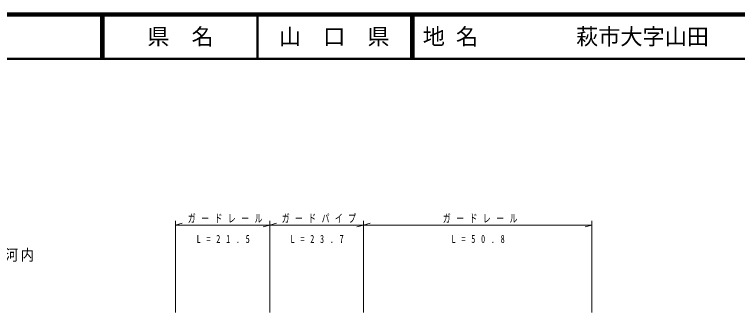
# Model space of a CAD drawing. Units: millimetres, scale not verified. Extents: x 40000 to 680000, y 20000 to 380000.
# Drawn here: x 278122 to 441496, y 312630 to 380000 of the extents above; entities that cross this region are included whole.
import ezdxf
from ezdxf.enums import TextEntityAlignment as Align

# ---------------------------------------------------------------- set-up
doc = ezdxf.new("R2010")
doc.units = ezdxf.units.MM
doc.header["$LTSCALE"] = 1000
doc.layers.add('M-BMK-HTXT', color=7, linetype='Continuous')
doc.layers.add('M-TTL-TXT', color=7, linetype='Continuous')
for name, color, linetype, lineweight in [('M-STR-HTXT', 7, 'Continuous', 13), ('M-TTL', 2, 'Continuous', 140), ('M-TTL-LINE', 7, 'Continuous', 50)]:
    doc.layers.add(name, color=color, linetype=linetype, lineweight=lineweight)
doc.styles.add('ＭＳ ゴシック', font='')
doc.styles.get('ＭＳ ゴシック').set_extended_font_data('MS Gothic')

msp = doc.modelspace()

# ---------------------------------------------------------------- linework, layer by layer
at = {"layer": 'M-STR-HTXT'}
for p, q in [((314530, 312630), (314530, 333389)), ((335825, 333389), (335825, 312630)), ((356987, 333389), (356987, 312630)), ((408593, 333389), (408593, 312630)), ((314530, 332389), (316030, 332809)), ((314530, 332389), (335825, 332389)), ((335825, 332389), (334325, 331969)), ((335825, 332389), (337325, 332809)), ((335825, 332389), (356987, 332389)), ((356987, 332389), (355487, 331969)), ((356987, 332389), (358487, 332809)), ((356987, 332389), (408593, 332389)), ((408593, 332389), (407093, 331969))]:
    msp.add_line(p, q, dxfattribs=at)
at = {"layer": 'M-TTL'}
msp.add_line((680000, 380000), (40000, 380000), dxfattribs=at)
at = {"layer": 'M-TTL-LINE'}
for p, q in [((297750, 380000), (297750, 370000)), ((298250, 380000), (298250, 370000)), ((333000, 380000), (333000, 370000)), ((367750, 380000), (367750, 370000)), ((368250, 380000), (368250, 370000)), ((40000, 370000), (680000, 370000))]:
    msp.add_line(p, q, dxfattribs=at)

# ---------------------------------------------------------------- texts
at = {"layer": 'M-BMK-HTXT', "insert": (272469, 324094), "char_height": 2566, "attachment_point": 7, "style": 'ＭＳ ゴシック'}
msp.add_mtext('\\T1.19;\\W0.85;殿河内', dxfattribs=at)
at = {"layer": 'M-STR-HTXT', "char_height": 1833, "attachment_point": 7, "rotation": 359.987, "style": 'ＭＳ ゴシック'}
for s, insert in [('\\T1.68;\\W0.7;ガードレール', (317278, 332889)), ('\\T1.67;\\W0.7;ガードパイプ', (338506, 332889)), ('\\T1.68;\\W0.7;ガードレール', (374890, 332889))]:
    msp.add_mtext(s, dxfattribs=dict(at, insert=insert))
at = {"layer": 'M-STR-HTXT', "char_height": 1833, "attachment_point": 7, "style": 'ＭＳ ゴシック'}
for s, insert in [('\\T2.42;\\W0.7;L=21.5', (319278, 328321)), ('\\T2.42;\\W0.7;L=23.7', (340506, 328321)), ('\\T2.42;\\W0.7;L=50.8', (376890, 328321))]:
    msp.add_mtext(s, dxfattribs=dict(at, insert=insert))
at = {"layer": 'M-TTL-TXT', "style": 'ＭＳ ゴシック'}
for s, p in [('県\u3000名', (315625, 375000)), ('山\u3000口\u3000県', (350375, 375000))]:
    msp.add_text(s, height=3666, dxfattribs=at).set_placement(p, align=Align.MIDDLE_CENTER)
for s, p in [('地 名', (370380, 375000)), ('萩市大字山田', (405024, 375000))]:
    msp.add_text(s, height=3666, dxfattribs=at).set_placement(p, align=Align.MIDDLE_LEFT)

doc.saveas('drawing.dxf')
